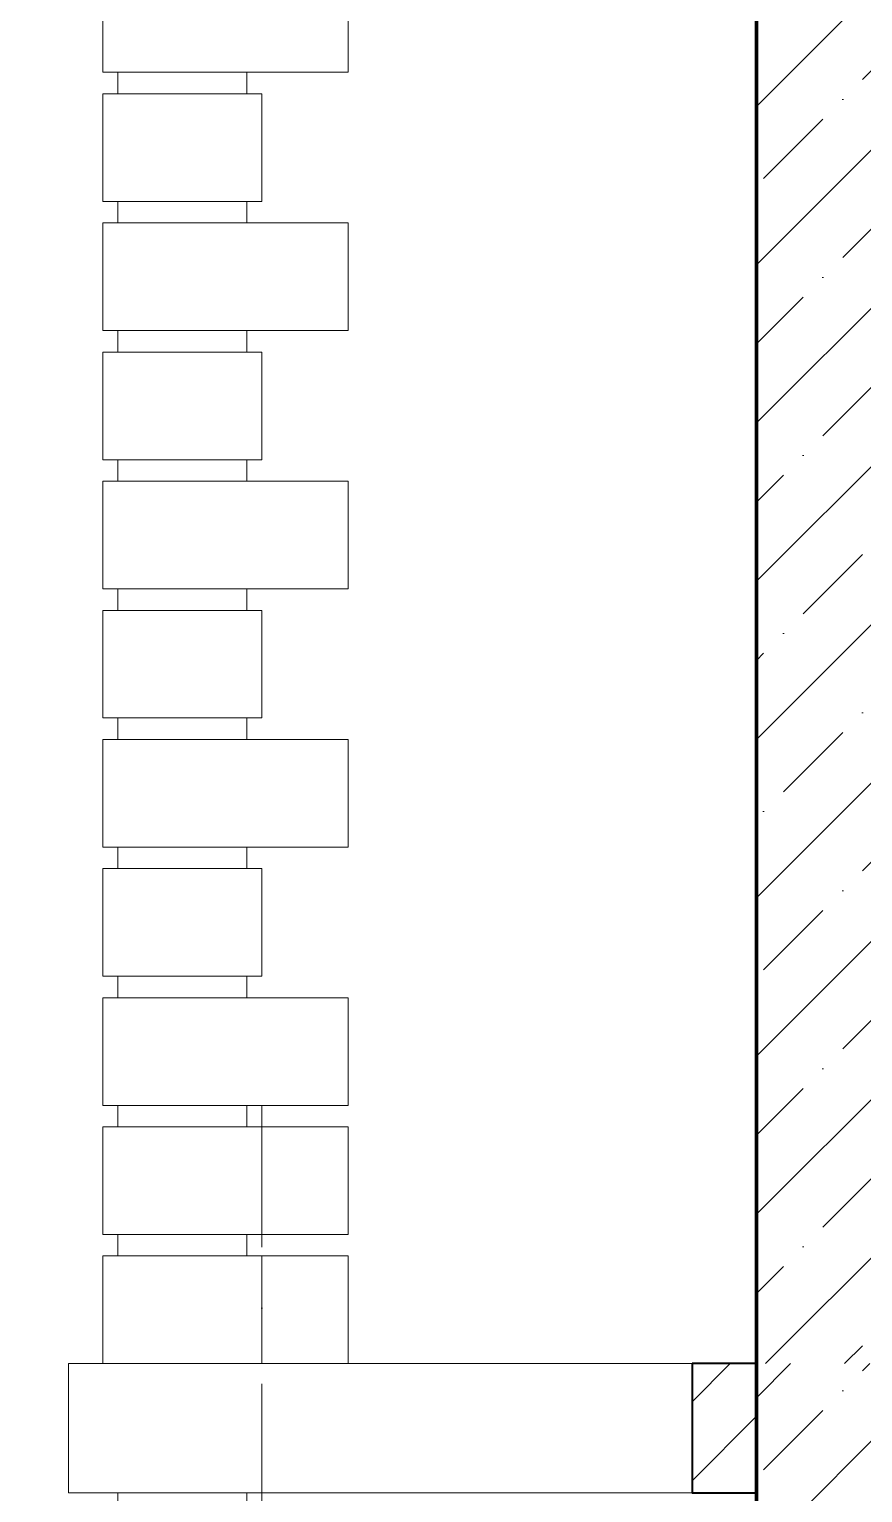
# Model space of a CAD drawing. Header units: feet. Extents: x -10410 to 374725, y -46422 to 88923.
# Drawn here: x 154457 to 156395, y -300 to 3100 of the extents above; entities that cross this region are included whole.
import ezdxf

# ---------------------------------------------------------------- set-up
doc = ezdxf.new("R2010")
doc.units = ezdxf.units.FT
doc.header["$MEASUREMENT"] = 0
doc.set_wipeout_variables(frame=1)
doc.linetypes.add('Wipeout_Contour', pattern=[1000, 0, -1000])
doc.linetypes.add('Штрихпунктирная', pattern=[670.277762, 352.777767, -176.388884, 0, -141.111112])
for name, color, linetype in [('Интерьер - Мебель', 7, 'Continuous'), ('Конструктив - Перекрытия', 7, 'Continuous'), ('Конструктив - Стены Несущие', 7, 'Continuous')]:
    doc.layers.add(name, color=color, linetype=linetype)
for name, color, linetype, lineweight in [('Интерьер - Мебель_Ном._пера__7', 7, 'Continuous', 20), ('Конструктив - Перекрытия_Ном._пера__1', 7, 'Continuous', 20), ('Конструктив - Перекрытия_Ном._пера__21', 7, 'Continuous', 40), ('Конструктив - Стены Несущие_Ном._пера__120', 7, 'Continuous', 5), ('Конструктив - Стены Несущие_Ном._пера__47', 7, 'Continuous', 80)]:
    doc.layers.add(name, color=color, linetype=linetype, lineweight=lineweight)
doc.layers.add('Конструктив - Перекрытия_Ном._пера__170', color=7, linetype='Continuous', lineweight=5, true_color=0x9f9f00)
doc.layers.add('Элемент Модели - Оси_Ном._пера__94', color=7, linetype='Continuous', lineweight=5, true_color=0xdc4f00)
pattern_1 = [(45, (0, 0), (-183.84776, 183.84776), []), (45, (-91.92, 91.92), (-183.84776, 183.84776), [195, -65, 0, -65])]

msp = doc.modelspace()

# ---------------------------------------------------------------- wipeouts: each hides what was drawn before it
at = {"color": 254, "linetype": 'Wipeout_Contour', "lineweight": 0, "ltscale": 619255.137527}
msp.add_wipeout([(154963.44122, -350), (154963.44122, -300), (154663.44122, -300), (154663.44122, -350)], dxfattribs=at).dxf.layer = 'Интерьер - Мебель'
at = {"color": 254, "linetype": 'Wipeout_Contour', "lineweight": 0, "ltscale": 1240255.535748635}
msp.add_wipeout([(154963.44122, 2700.00001), (154963.44122, 2650.00002), (155098.44125, 2649.99997), (155098.44125, 2999.99998), (154963.44122, 2999.99998), (154963.44122, 2949.99999), (154998.44122, 2949.99999), (154998.44122, 2700.00001)], dxfattribs=at).dxf.layer = 'Конструктив - Стены Несущие'
at = {"color": 254, "linetype": 'Wipeout_Contour', "lineweight": 0, "ltscale": 1240177.355923146}
msp.add_wipeout([(154963.44122, 2399.99999), (154963.44122, 2350), (154998.44122, 2350), (154998.44122, 2100.00001), (154963.44122, 2100.00001), (154963.44122, 2049.99998), (155098.44125, 2049.99998), (155098.44125, 2400.00003)], dxfattribs=at).dxf.layer = 'Конструктив - Стены Несущие'
at = {"color": 254, "linetype": 'Wipeout_Contour', "lineweight": 0, "ltscale": 1240117.750172482}
msp.add_wipeout([(154963.44122, 1799.99999), (154963.44122, 1750.00001), (154998.44122, 1750.00001), (154998.44122, 1500.00002), (154963.44122, 1500.00002), (154963.44122, 1449.99999), (155098.44125, 1449.99999), (155098.44125, 1799.99999)], dxfattribs=at).dxf.layer = 'Конструктив - Стены Несущие'
at = {"color": 254, "linetype": 'Wipeout_Contour', "lineweight": 0, "ltscale": 1240076.721176035}
msp.add_wipeout([(154963.44122, 1200), (154963.44122, 1150.00001), (154998.44122, 1150.00001), (154998.44122, 899.99998), (154963.44122, 900.00003), (154963.44122, 849.99999), (155098.44125, 849.99999), (155098.44125, 1200)], dxfattribs=at).dxf.layer = 'Конструктив - Стены Несущие'
at = {"color": 254, "linetype": 'Wipeout_Contour', "lineweight": 0, "ltscale": 620128.038261}
msp.add_wipeout([(155098.44125, 600.00001), (154963.44122, 600.00001), (154963.44122, 550.00002), (155098.44125, 550.00002)], dxfattribs=at).dxf.layer = 'Конструктив - Стены Несущие'
at = {"color": 254, "linetype": 'Wipeout_Contour', "lineweight": 0, "ltscale": 620124.74852}
msp.add_wipeout([(154963.44122, 250), (155098.4412, 250), (155098.4412, 299.99999), (154963.44122, 299.99999)], dxfattribs=at).dxf.layer = 'Конструктив - Стены Несущие'
at = {"color": 254, "linetype": 'Wipeout_Contour', "lineweight": 0, "ltscale": 1243104.394447016}
msp.add_wipeout([(155098.44124, -1050.00001), (156148.16302, -1050.00001), (156148.16308, -299.99997), (155098.44124, -299.99999), (155098.44124, -650.00001), (155198.44123, -650.00001), (155198.44123, -899.99999), (155098.44124, -899.99999)], dxfattribs=at).dxf.layer = 'Конструктив - Стены Несущие'

# ---------------------------------------------------------------- next in the draw order: wipeouts: each hides what was drawn before it
at = {"color": 254, "linetype": 'Wipeout_Contour', "lineweight": 0, "ltscale": 619258.044227}
msp.add_wipeout([(154963.44122, 550), (154963.44122, 600), (154663.44122, 600), (154663.44122, 550)], dxfattribs=at).dxf.layer = 'Интерьер - Мебель'
at = {"color": 254, "linetype": 'Wipeout_Contour', "lineweight": 0, "ltscale": 4656823.53894036}
msp.add_wipeout([(155098.44122, 300), (155098.44122, 250), (155198.44122, 250), (155198.44122, 0), (156148.163, 0), (156148.163, 3300), (155098.44122, 3300), (155098.44122, 3250), (155198.44122, 3250), (155198.44122, 3000), (155098.44122, 3000), (155098.44122, 2650), (155198.44122, 2650), (155198.44122, 2400), (155098.44122, 2400), (155098.44122, 2050), (155198.44122, 2050), (155198.44122, 1800), (155098.44122, 1800), (155098.44122, 1450), (155198.44122, 1450), (155198.44122, 1200), (155098.44122, 1200), (155098.44122, 850), (155198.44122, 850), (155198.44122, 600), (155098.44122, 600), (155098.44122, 550), (155198.44122, 550), (155198.44122, 300)], dxfattribs=at).dxf.layer = 'Конструктив - Стены Несущие'

# ---------------------------------------------------------------- next in the draw order: hatches: boundary and pattern name
at = {"layer": 'Конструктив - Стены Несущие_Ном._пера__120', "linetype": 'Continuous'}
h = msp.add_hatch(dxfattribs=at)
h.set_pattern_fill('ЖЕЛЕЗОБЕТОН', color=256, style=0, pattern_type=2)
h.set_pattern_definition([(45, (156348.16, 1650), (-183.848, 183.848), []), (45, (156256.24, 1741.92), (-183.848, 183.848), [195, -65, 0, -65])])
h.paths.add_polyline_path([(156548.16301, 3000), (156448.16295, 3000), (156448.16295, 3300), (156148.16301, 3300), (156148.16301, 0), (156548.16301, 0)])

# ---------------------------------------------------------------- next in the draw order: wipeouts: each hides what was drawn before it
at = {"color": 254, "linetype": 'Wipeout_Contour', "lineweight": 0, "ltscale": 619660.752631}
msp.add_wipeout([(155198.44122, 600), (155198.44122, 850), (154628.44122, 850), (154628.44122, 600)], dxfattribs=at).dxf.layer = 'Интерьер - Мебель'
at = {"color": 254, "linetype": 'Wipeout_Contour', "lineweight": 0, "ltscale": 619654.16835}
msp.add_wipeout([(155198.44122, 0), (155198.44122, 250), (154628.44122, 250), (154628.44122, 0)], dxfattribs=at).dxf.layer = 'Интерьер - Мебель'

# ---------------------------------------------------------------- next in the draw order: linework, layer by layer
at = {"layer": 'Интерьер - Мебель_Ном._пера__7', "linetype": 'Continuous'}
for p, q in [((154628.44122, 600), (154628.44122, 850)), ((155198.44122, 600), (155198.44122, 850)), ((155198.44122, 600), (154628.44122, 600))]:
    msp.add_line(p, q, dxfattribs=at)

# ---------------------------------------------------------------- next in the draw order: wipeouts: each hides what was drawn before it
at = {"color": 254, "linetype": 'Wipeout_Contour', "lineweight": 0, "ltscale": 619263.663831}
msp.add_wipeout([(154963.44122, 850), (154963.44122, 900), (154663.44122, 900), (154663.44122, 850)], dxfattribs=at).dxf.layer = 'Интерьер - Мебель'
at = {"color": 254, "linetype": 'Wipeout_Contour', "lineweight": 0, "ltscale": 619254.749955}
msp.add_wipeout([(154963.44122, 250), (154963.44122, 300), (154663.44122, 300), (154663.44122, 250)], dxfattribs=at).dxf.layer = 'Интерьер - Мебель'
at = {"color": 254, "linetype": 'Wipeout_Contour', "lineweight": 0, "ltscale": 621093.788447}
msp.add_wipeout([(154548.44122, -300), (155998.16317, -300), (155998.16317, 0), (154548.44122, 0)], dxfattribs=at).dxf.layer = 'Конструктив - Перекрытия'

# ---------------------------------------------------------------- next in the draw order: linework, layer by layer
at = {"layer": 'Интерьер - Мебель_Ном._пера__7', "linetype": 'Continuous'}
for p, q in [((155198.44122, 850), (154628.44122, 850)), ((155198.44122, 250), (154628.44122, 250)), ((154998.44122, 0), (154998.44122, 250)), ((155198.44122, 0), (155198.44122, 250)), ((154963.44122, -350), (154963.44122, -300))]:
    msp.add_line(p, q, dxfattribs=at)

# ---------------------------------------------------------------- next in the draw order: wipeouts: each hides what was drawn before it
at = {"color": 254, "linetype": 'Wipeout_Contour', "lineweight": 0, "ltscale": 619267.539377}
msp.add_wipeout([(154998.44122, 900), (154998.44122, 1150), (154628.44122, 1150), (154628.44122, 900)], dxfattribs=at).dxf.layer = 'Интерьер - Мебель'
at = {"color": 254, "linetype": 'Wipeout_Contour', "lineweight": 0, "ltscale": 619656.298563}
msp.add_wipeout([(155198.44122, 300), (155198.44122, 550), (154628.44122, 550), (154628.44122, 300)], dxfattribs=at).dxf.layer = 'Интерьер - Мебель'
at = {"color": 254, "linetype": 'Wipeout_Contour', "lineweight": 0, "ltscale": 2472500.458646231}
msp.add_wipeout([(153816.54679, -1049.99999), (154628.44121, -1050.00001), (154628.44121, -949.99998), (154663.44123, -950), (154663.44123, -899.99999), (154628.44121, -900.00001), (154628.44121, -650), (154663.44123, -650), (154663.44123, -599.99999), (154628.44123, -599.99999), (154628.44123, -349.99998), (154663.44123, -350), (154663.44123, -300), (154548.44124, -300), (154548.44124, -0.00001), (153816.54679, -0.00001)], dxfattribs=at).dxf.layer = 'Конструктив - Перекрытия'
at = {"color": 254, "linetype": 'Wipeout_Contour', "lineweight": 0, "ltscale": 624293.229479}
msp.add_wipeout([(155998.16317, -300), (156148.16324, -300), (156148.16324, 0), (155998.16317, 0)], dxfattribs=at).dxf.layer = 'Конструктив - Перекрытия'

# ---------------------------------------------------------------- next in the draw order: hatches: boundary and pattern name
at = {"layer": 'Конструктив - Перекрытия_Ном._пера__170', "linetype": 'Continuous'}
h = msp.add_hatch(dxfattribs=at)
h.set_pattern_fill('ЖЕЛЕЗОБЕТОН', color=256, style=0, pattern_type=2)
h.set_pattern_definition(pattern_1)
h.paths.add_polyline_path([(155998.16317, -300), (156148.16324, -300), (156148.16324, 0), (155998.16317, 0)])

# ---------------------------------------------------------------- next in the draw order: linework, layer by layer
at = {"layer": 'Интерьер - Мебель_Ном._пера__7', "linetype": 'Continuous'}
for p, q in [((154628.44122, 900), (154628.44122, 1150)), ((154998.44122, 900), (154998.44122, 1150)), ((154998.44122, 900), (154628.44122, 900)), ((154663.44122, 850), (154663.44122, 900)), ((154963.44122, 850), (154963.44122, 900)), ((154663.44122, 550), (154663.44122, 600)), ((154963.44122, 550), (154963.44122, 600)), ((155198.44122, 550), (154628.44122, 550)), ((154628.44122, 300), (154628.44122, 550)), ((154998.44122, 300), (154998.44122, 550)), ((155198.44122, 300), (155198.44122, 550)), ((155198.44122, 300), (154628.44122, 300)), ((154663.44122, 250), (154663.44122, 300)), ((154963.44122, 250), (154963.44122, 300)), ((154628.44122, 0), (154628.44122, 250)), ((154663.44122, -350), (154663.44122, -300))]:
    msp.add_line(p, q, dxfattribs=at)
at = {"layer": 'Конструктив - Перекрытия_Ном._пера__1', "linetype": 'Continuous'}
msp.add_line((154548.44122, 0), (154548.44122, -300), dxfattribs=at)
at = {"layer": 'Элемент Модели - Оси_Ном._пера__94', "linetype": 'Штрихпунктирная'}
msp.add_line((154998.16301, -400), (154998.16301, 600), dxfattribs=at)

# ---------------------------------------------------------------- next in the draw order: wipeouts: each hides what was drawn before it
at = {"color": 254, "linetype": 'Wipeout_Contour', "lineweight": 0, "ltscale": 619271.608702}
msp.add_wipeout([(154963.44122, 1150), (154963.44122, 1200), (154663.44122, 1200), (154663.44122, 1150)], dxfattribs=at).dxf.layer = 'Интерьер - Мебель'

# ---------------------------------------------------------------- next in the draw order: linework, layer by layer
at = {"layer": 'Интерьер - Мебель_Ном._пера__7', "linetype": 'Continuous'}
msp.add_line((154998.44122, 1150), (154628.44122, 1150), dxfattribs=at)

# ---------------------------------------------------------------- next in the draw order: wipeouts: each hides what was drawn before it
at = {"color": 254, "linetype": 'Wipeout_Contour', "lineweight": 0, "ltscale": 619676.632107}
msp.add_wipeout([(155198.44122, 1200), (155198.44122, 1450), (154628.44122, 1450), (154628.44122, 1200)], dxfattribs=at).dxf.layer = 'Интерьер - Мебель'
at = {"color": 254, "linetype": 'Wipeout_Contour', "lineweight": 0, "ltscale": 624293.229452}
msp.add_wipeout([(155998.16326, 0), (155998.16326, -300), (156148.16314, -300), (156148.16314, 0)], dxfattribs=at).dxf.layer = 'Конструктив - Перекрытия'

# ---------------------------------------------------------------- next in the draw order: hatches: boundary and pattern name
at = {"layer": 'Конструктив - Перекрытия_Ном._пера__170', "linetype": 'Continuous'}
h = msp.add_hatch(dxfattribs=at)
h.set_pattern_fill('ЖЕЛЕЗОБЕТОН', color=256, style=0, pattern_type=2)
h.set_pattern_definition(pattern_1)
h.paths.add_polyline_path([(155998.16326, 0), (155998.16326, -300), (156148.16314, -300), (156148.16314, 0)])
at = {"layer": 'Конструктив - Стены Несущие_Ном._пера__120', "linetype": 'Continuous'}
h = msp.add_hatch(dxfattribs=at)
h.set_pattern_fill('ЖЕЛЕЗОБЕТОН', color=256, style=0, pattern_type=2)
h.set_pattern_definition([(45, (156348.16, -1350), (-183.848, 183.848), []), (45, (156256.24, -1258.08), (-183.848, 183.848), [195, -65, 0, -65])])
h.paths.add_polyline_path([(156148.16301, -3656.83634), (156548.16299, -3656.83634), (156548.16299, -3000.00001), (156448.16294, -3000.00001), (156448.16294, -2700.00002), (156548.16299, -2700.00002), (156548.16299, -299.99999), (156448.16294, -299.99999), (156448.16294, 0), (156148.16301, 0), (156148.16301, -2700.00002), (156148.16301, -3000.00001)])

# ---------------------------------------------------------------- next in the draw order: linework, layer by layer
at = {"layer": 'Интерьер - Мебель_Ном._пера__7', "linetype": 'Continuous'}
for p, q in [((154628.44122, 1200), (154628.44122, 1450)), ((155198.44122, 1200), (155198.44122, 1450)), ((155198.44122, 1200), (154628.44122, 1200)), ((154663.44122, 1150), (154663.44122, 1200)), ((154963.44122, 1150), (154963.44122, 1200))]:
    msp.add_line(p, q, dxfattribs=at)
at = {"layer": 'Конструктив - Перекрытия_Ном._пера__1', "linetype": 'Continuous'}
for p, q in [((155998.16317, 0), (154548.44122, 0)), ((155998.16317, -300), (154548.44122, -300))]:
    msp.add_line(p, q, dxfattribs=at)
at = {"layer": 'Конструктив - Перекрытия_Ном._пера__21', "linetype": 'Continuous', "flags": 128}
msp.add_lwpolyline([(155998.16326, 0), (155998.16326, -300), (156148.16314, -300), (156148.16314, 0)], close=True, dxfattribs=at)
at = {"layer": 'Конструктив - Стены Несущие_Ном._пера__47', "linetype": 'Continuous'}
for p, q in [((156148.16301, 3300), (156148.16301, 0)), ((156148.16314, 0), (156148.16301, -1050))]:
    msp.add_line(p, q, dxfattribs=at)

# ---------------------------------------------------------------- next in the draw order: wipeouts: each hides what was drawn before it
at = {"color": 254, "linetype": 'Wipeout_Contour', "lineweight": 0, "ltscale": 619281.878752}
msp.add_wipeout([(154963.44122, 1450), (154963.44122, 1500), (154663.44122, 1500), (154663.44122, 1450)], dxfattribs=at).dxf.layer = 'Интерьер - Мебель'

# ---------------------------------------------------------------- next in the draw order: linework, layer by layer
at = {"layer": 'Интерьер - Мебель_Ном._пера__7', "linetype": 'Continuous'}
msp.add_line((155198.44122, 1450), (154628.44122, 1450), dxfattribs=at)

# ---------------------------------------------------------------- next in the draw order: wipeouts: each hides what was drawn before it
at = {"color": 254, "linetype": 'Wipeout_Contour', "lineweight": 0, "ltscale": 619288.079432}
msp.add_wipeout([(154998.44122, 1500), (154998.44122, 1750), (154628.44122, 1750), (154628.44122, 1500)], dxfattribs=at).dxf.layer = 'Интерьер - Мебель'

# ---------------------------------------------------------------- next in the draw order: linework, layer by layer
at = {"layer": 'Интерьер - Мебель_Ном._пера__7', "linetype": 'Continuous'}
for p, q in [((154628.44122, 1500), (154628.44122, 1750)), ((154998.44122, 1500), (154998.44122, 1750)), ((154998.44122, 1500), (154628.44122, 1500)), ((154663.44122, 1450), (154663.44122, 1500)), ((154963.44122, 1450), (154963.44122, 1500))]:
    msp.add_line(p, q, dxfattribs=at)

# ---------------------------------------------------------------- next in the draw order: wipeouts: each hides what was drawn before it
at = {"color": 254, "linetype": 'Wipeout_Contour', "lineweight": 0, "ltscale": 619294.473865}
msp.add_wipeout([(154963.44122, 1750), (154963.44122, 1800), (154663.44122, 1800), (154663.44122, 1750)], dxfattribs=at).dxf.layer = 'Интерьер - Мебель'

# ---------------------------------------------------------------- next in the draw order: linework, layer by layer
at = {"layer": 'Интерьер - Мебель_Ном._пера__7', "linetype": 'Continuous'}
msp.add_line((154998.44122, 1750), (154628.44122, 1750), dxfattribs=at)

# ---------------------------------------------------------------- next in the draw order: wipeouts: each hides what was drawn before it
at = {"color": 254, "linetype": 'Wipeout_Contour', "lineweight": 0, "ltscale": 619701.806064}
msp.add_wipeout([(155198.44122, 1800), (155198.44122, 2050), (154628.44122, 2050), (154628.44122, 1800)], dxfattribs=at).dxf.layer = 'Интерьер - Мебель'

# ---------------------------------------------------------------- next in the draw order: linework, layer by layer
at = {"layer": 'Интерьер - Мебель_Ном._пера__7', "linetype": 'Continuous'}
for p, q in [((154628.44122, 1800), (154628.44122, 2050)), ((155198.44122, 1800), (155198.44122, 2050)), ((155198.44122, 1800), (154628.44122, 1800)), ((154663.44122, 1750), (154663.44122, 1800)), ((154963.44122, 1750), (154963.44122, 1800))]:
    msp.add_line(p, q, dxfattribs=at)

# ---------------------------------------------------------------- next in the draw order: wipeouts: each hides what was drawn before it
at = {"color": 254, "linetype": 'Wipeout_Contour', "lineweight": 0, "ltscale": 619309.393899}
msp.add_wipeout([(154963.44122, 2050), (154963.44122, 2100), (154663.44122, 2100), (154663.44122, 2050)], dxfattribs=at).dxf.layer = 'Интерьер - Мебель'

# ---------------------------------------------------------------- next in the draw order: linework, layer by layer
at = {"layer": 'Интерьер - Мебель_Ном._пера__7', "linetype": 'Continuous'}
msp.add_line((155198.44122, 2050), (154628.44122, 2050), dxfattribs=at)

# ---------------------------------------------------------------- next in the draw order: wipeouts: each hides what was drawn before it
at = {"color": 254, "linetype": 'Wipeout_Contour', "lineweight": 0, "ltscale": 619317.919437}
msp.add_wipeout([(154998.44122, 2100), (154998.44122, 2350), (154628.44122, 2350), (154628.44122, 2100)], dxfattribs=at).dxf.layer = 'Интерьер - Мебель'

# ---------------------------------------------------------------- next in the draw order: linework, layer by layer
at = {"layer": 'Интерьер - Мебель_Ном._пера__7', "linetype": 'Continuous'}
for p, q in [((154628.44122, 2100), (154628.44122, 2350)), ((154998.44122, 2100), (154998.44122, 2350)), ((154998.44122, 2100), (154628.44122, 2100)), ((154663.44122, 2050), (154663.44122, 2100)), ((154963.44122, 2050), (154963.44122, 2100))]:
    msp.add_line(p, q, dxfattribs=at)

# ---------------------------------------------------------------- next in the draw order: wipeouts: each hides what was drawn before it
at = {"color": 254, "linetype": 'Wipeout_Contour', "lineweight": 0, "ltscale": 619326.638685}
msp.add_wipeout([(154963.44122, 2350), (154963.44122, 2400), (154663.44122, 2400), (154663.44122, 2350)], dxfattribs=at).dxf.layer = 'Интерьер - Мебель'

# ---------------------------------------------------------------- next in the draw order: linework, layer by layer
at = {"layer": 'Интерьер - Мебель_Ном._пера__7', "linetype": 'Continuous'}
msp.add_line((154998.44122, 2350), (154628.44122, 2350), dxfattribs=at)

# ---------------------------------------------------------------- next in the draw order: wipeouts: each hides what was drawn before it
at = {"color": 254, "linetype": 'Wipeout_Contour', "lineweight": 0, "ltscale": 619736.27337}
msp.add_wipeout([(155198.44122, 2400), (155198.44122, 2650), (154628.44122, 2650), (154628.44122, 2400)], dxfattribs=at).dxf.layer = 'Интерьер - Мебель'

# ---------------------------------------------------------------- next in the draw order: linework, layer by layer
at = {"layer": 'Интерьер - Мебель_Ном._пера__7', "linetype": 'Continuous'}
for p, q in [((154628.44122, 2400), (154628.44122, 2650)), ((155198.44122, 2400), (155198.44122, 2650)), ((155198.44122, 2400), (154628.44122, 2400)), ((154663.44122, 2350), (154663.44122, 2400)), ((154963.44122, 2350), (154963.44122, 2400))]:
    msp.add_line(p, q, dxfattribs=at)

# ---------------------------------------------------------------- next in the draw order: wipeouts: each hides what was drawn before it
at = {"color": 254, "linetype": 'Wipeout_Contour', "lineweight": 0, "ltscale": 619346.208031}
msp.add_wipeout([(154963.44122, 2650), (154963.44122, 2700), (154663.44122, 2700), (154663.44122, 2650)], dxfattribs=at).dxf.layer = 'Интерьер - Мебель'

# ---------------------------------------------------------------- next in the draw order: linework, layer by layer
at = {"layer": 'Интерьер - Мебель_Ном._пера__7', "linetype": 'Continuous'}
msp.add_line((155198.44122, 2650), (154628.44122, 2650), dxfattribs=at)

# ---------------------------------------------------------------- next in the draw order: wipeouts: each hides what was drawn before it
at = {"color": 254, "linetype": 'Wipeout_Contour', "lineweight": 0, "ltscale": 619357.058049}
msp.add_wipeout([(154998.44122, 2700), (154998.44122, 2950), (154628.44122, 2950), (154628.44122, 2700)], dxfattribs=at).dxf.layer = 'Интерьер - Мебель'

# ---------------------------------------------------------------- next in the draw order: linework, layer by layer
at = {"layer": 'Интерьер - Мебель_Ном._пера__7', "linetype": 'Continuous'}
for p, q in [((154628.44122, 2700), (154628.44122, 2950)), ((154998.44122, 2700), (154998.44122, 2950)), ((154998.44122, 2700), (154628.44122, 2700)), ((154663.44122, 2650), (154663.44122, 2700)), ((154963.44122, 2650), (154963.44122, 2700))]:
    msp.add_line(p, q, dxfattribs=at)

# ---------------------------------------------------------------- next in the draw order: wipeouts: each hides what was drawn before it
at = {"color": 254, "linetype": 'Wipeout_Contour', "lineweight": 0, "ltscale": 619368.101714}
msp.add_wipeout([(154963.44122, 2950), (154963.44122, 3000), (154663.44122, 3000), (154663.44122, 2950)], dxfattribs=at).dxf.layer = 'Интерьер - Мебель'

# ---------------------------------------------------------------- next in the draw order: linework, layer by layer
at = {"layer": 'Интерьер - Мебель_Ном._пера__7', "linetype": 'Continuous'}
msp.add_line((154998.44122, 2950), (154628.44122, 2950), dxfattribs=at)

# ---------------------------------------------------------------- next in the draw order: wipeouts: each hides what was drawn before it
at = {"color": 254, "linetype": 'Wipeout_Contour', "lineweight": 0, "ltscale": 619780.032474}
msp.add_wipeout([(155198.44122, 3000), (155198.44122, 3250), (154628.44122, 3250), (154628.44122, 3000)], dxfattribs=at).dxf.layer = 'Интерьер - Мебель'

# ---------------------------------------------------------------- next in the draw order: linework, layer by layer
at = {"layer": 'Интерьер - Мебель_Ном._пера__7', "linetype": 'Continuous'}
for p, q in [((154628.44122, 3000), (154628.44122, 3250)), ((155198.44122, 3000), (155198.44122, 3250)), ((155198.44122, 3000), (154628.44122, 3000)), ((154663.44122, 2950), (154663.44122, 3000)), ((154963.44122, 2950), (154963.44122, 3000))]:
    msp.add_line(p, q, dxfattribs=at)

doc.saveas('drawing.dxf')
